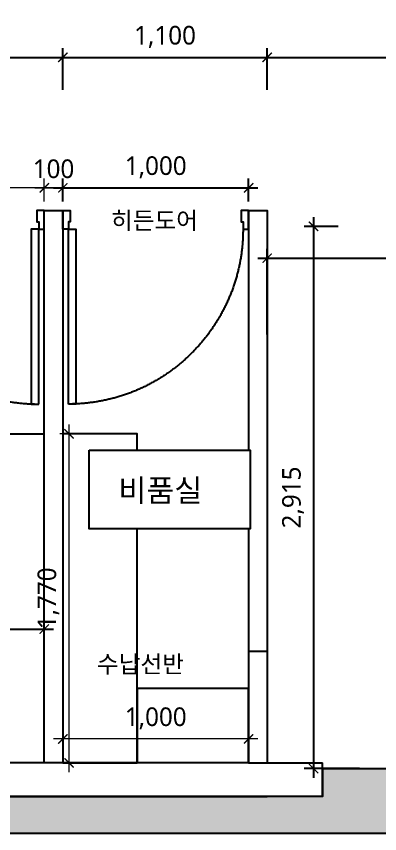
# Model space of a CAD drawing. Header units: metres. Extents: x 11578468 to 47831421, y -58341524 to -14256839.
# Drawn here: x 23786166 to 23788122, y -29036337 to -29031942 of the extents above; entities that cross this region are included whole.
import ezdxf
from ezdxf.enums import TextEntityAlignment as Align

# ---------------------------------------------------------------- set-up
doc = ezdxf.new("R2010")
doc.units = ezdxf.units.M
doc.header["$LTSCALE"] = 50
doc.header["$MEASUREMENT"] = 0
doc.linetypes.add('CENTER2', pattern=[28.575, 19.05, -3.175, 3.175, -3.175])
doc.layers.get('0').update_dxf_attribs({"linetype": 'CONTINUOUS'})
doc.layers.get('DEFPOINTS').update_dxf_attribs({"linetype": 'CONTINUOUS'})
for name, color, linetype in [('0-ELC TEXT', 7, 'CONTINUOUS'), ('3.기호.계단선', 30, 'CONTINUOUS'), ('TEX', 7, 'CONTINUOUS'), ('wall', 3, 'CONTINUOUS'), ('WIN', 4, 'CONTINUOUS'), ('가구', 6, 'CONTINUOUS')]:
    doc.layers.add(name, color=color, linetype=linetype)
for name, color, linetype, lineweight in [('DIM', 7, 'CONTINUOUS', 15), ('ha', 8, 'CONTINUOUS', 5), ('wall2', 3, 'CONTINUOUS', 25)]:
    doc.layers.add(name, color=color, linetype=linetype, lineweight=lineweight)
doc.styles.add('HY 울릉도 L', font='malgun.ttf')
doc.styles.add('JT1', font='malgun.ttf')
doc.styles.add('맑은 고딕', font='malgun.ttf')
doc.dimstyles.new('사본 50', dxfattribs={"dimscale": 50, "dimtxt": 2, "dimasz": 1, "dimexe": 1, "dimexo": 1, "dimgap": 1, "dimtad": 1, "dimdec": 0, "dimrnd": 0.05, "dimdsep": 46, "dimlunit": 6, "dimtxsty": 'HY 울릉도 L', "dimblk": 'ARCHTICK', "dimcen": 2.5, "dimdle": 1, "dimclrd": 133, "dimclre": 133, "dimclrt": 30, "dimadec": 0, "dimazin": 0, "dimtfac": 1, "dimtdec": 0, "dimtix": 1, "dimtmove": 2, "dimatfit": 3, "dimldrblk": 'ARCHTICK', "dimfxl": 1, "dimlwd": -1, "dimlwe": -1, "dimarcsym": 0})

# ---------------------------------------------------------------- blocks, each defined once
blk = doc.blocks.new('sdagdgds')
at = {"layer": 'ha', "transparency": 33554687}
h = blk.add_hatch(color=256, dxfattribs=at)
h.dxf.hatch_style = 1
h.paths.add_polyline_path([(23725502, -29128457), (23728302, -29128457), (23728302, -29132607), (23728502, -29132607), (23728502, -29128257), (23728302, -29128257), (23725302, -29128257), (23725302, -29132557), (23725502, -29132557)])
h.paths.add_polyline_path([(23728502, -29133657), (23728302, -29133657), (23728302, -29133757), (23725502, -29133757), (23725502, -29133657), (23725302, -29133657), (23725302, -29133757), (23724848.0976572, -29133757), (23724752, -29133757), (23724752, -29136507), (23725152, -29136507), (23725152, -29137657), (23725352, -29137657), (23725352, -29137507), (23727752, -29137507), (23727952, -29137507), (23727952, -29137307), (23725352, -29137307), (23725352, -29136507), (23727052, -29136507), (23727052, -29136707), (23727252, -29136707), (23727252, -29136507), (23727252, -29135757), (23727252, -29135707), (23727052, -29135707), (23727052, -29135757), (23727052, -29136307), (23725352, -29136307), (23724952, -29136307), (23724952, -29133957), (23727052, -29133957), (23727052, -29134507), (23727252, -29134507), (23727252, -29133957), (23728502, -29133957)])
h.paths.add_polyline_path([(23727952, -29138607), (23727752, -29138607), (23727752, -29139637), (23725352, -29139637), (23725352, -29139457), (23725152, -29139457), (23725152, -29140057), (23725352, -29140057), (23725352, -29139837), (23727752, -29139837), (23727752, -29139907), (23727952, -29139907), (23727952, -29139837)])
h.paths.add_polyline_path([(23727952, -29141007), (23727752, -29141007), (23727752, -29142007), (23725352, -29142007), (23725352, -29141857), (23725152, -29141857), (23725152, -29144557), (23725652, -29144557), (23725652, -29144657), (23729552, -29144657), (23729552, -29144457), (23725852, -29144457), (23725852, -29144357), (23725352, -29144357), (23725352, -29142207), (23727952, -29142207)])
h.paths.add_polyline_path([(23731552, -29144307), (23730852, -29144307), (23730852, -29144457), (23730732, -29144457), (23730732, -29144657), (23732052, -29144657), (23732052, -29144457), (23731552, -29144457)])
h.paths.add_polyline_path([(23739502, -29144457), (23736702, -29144457), (23736702, -29144307), (23736002, -29144307), (23736002, -29144457), (23733202, -29144457), (23733202, -29144657), (23739502, -29144657)])
h.paths.add_polyline_path([(23745902, -29143307), (23745702, -29143307), (23745702, -29144457), (23744702, -29144457), (23744702, -29144307), (23744002, -29144307), (23744002, -29144457), (23743102, -29144457), (23743102, -29144657), (23745902, -29144657)])
h.paths.add_polyline_path([(23745902, -29133157), (23745702, -29133157), (23745702, -29139657), (23745902, -29139657)])
h.paths.add_polyline_path([(23745902, -29140857), (23745702, -29140857), (23745702, -29142157), (23745902, -29142157)])
h.paths.add_polyline_path([(23744602, -29136307), (23743902, -29136307), (23743902, -29136657), (23744602, -29136657)])
h.paths.add_polyline_path([(23736702, -29136307), (23736002, -29136307), (23736002, -29136657), (23736702, -29136657)])
h.paths.add_polyline_path([(23731602, -29136307), (23730902, -29136307), (23730902, -29136657), (23731602, -29136657)])
h.paths.add_polyline_path([(23745902, -29130707), (23745702, -29130707), (23745702, -29131957), (23745902, -29131957)])
h.paths.add_polyline_path([(23745902, -29128257), (23743802, -29128257), (23743802, -29128457), (23743802, -29128707), (23744502, -29128707), (23744502, -29128457), (23745702, -29128457), (23745702, -29129607), (23745902, -29129607)])
h.paths.add_polyline_path([(23731602, -29128457), (23731602, -29128257), (23730902, -29128257), (23730902, -29130107), (23731102, -29130107), (23731102, -29128707), (23731602, -29128707)])
h.paths.add_polyline_path([(23736702, -29128257), (23736002, -29128257), (23736002, -29128457), (23736002, -29128707), (23736702, -29128707), (23736702, -29128457)])
at = {"layer": 'wall'}
for p, q in [((23736002, -29144457), (23736002, -29144307)), ((23736002, -29144307), (23736702, -29144307)), ((23736002, -29144457), (23733202, -29144457)), ((23739502, -29144657), (23733202, -29144657))]:
    blk.add_line(p, q, dxfattribs=at)
blk = doc.blocks.new('_ArchTick')
at = {"color": 0, "linetype": 'ByBlock', "const_width": 0.15}
blk.add_lwpolyline([(-0.5, -0.5), (0.5, 0.5)], dxfattribs=at)
blk = doc.blocks.new('*D2340')
at = {"layer": 'DEFPOINTS', "color": 0}
for p in [(23787416.2, -29032863.9), (23786416.2, -29032986.6), (23787416.2, -29032986.6)]:
    blk.add_point(p, dxfattribs=at)
at = {"layer": 'wall', "color": 133, "ltscale": 10}
for p, q in [((23786416.2, -29032936.6), (23786416.2, -29032813.9)), ((23787416.2, -29032936.6), (23787416.2, -29032813.9)), ((23786366.2, -29032863.9), (23787466.2, -29032863.9))]:
    blk.add_line(p, q, dxfattribs=at)
at = {"layer": 'wall', "color": 133, "xscale": 50, "yscale": 50, "zscale": 50, "rotation": 180}
blk.add_blockref('_ArchTick', (23786416.2, -29032863.9), dxfattribs=at)
at = {"layer": 'wall', "color": 133, "xscale": 50, "yscale": 50, "zscale": 50}
blk.add_blockref('_ArchTick', (23787416.2, -29032863.9), dxfattribs=at)
at = {"layer": 'wall', "color": 30, "ltscale": 10, "insert": (23786916.2, -29032753.6), "char_height": 100, "attachment_point": 5, "style": 'HY 울릉도 L'}
blk.add_mtext('1,000', dxfattribs=at)
blk = doc.blocks.new('*D2347')
at = {"layer": 'DEFPOINTS', "color": 0}
for p in [(23790034.2, -29033242), (23787516.2, -29033702.8), (23790034.2, -29033702.8)]:
    blk.add_point(p, dxfattribs=at)
at = {"layer": 'wall', "color": 133, "ltscale": 10}
for p, q in [((23787516.2, -29033652.8), (23787516.2, -29033192)), ((23790034.2, -29033652.8), (23790034.2, -29033192)), ((23787466.2, -29033242), (23790084.2, -29033242))]:
    blk.add_line(p, q, dxfattribs=at)
at = {"layer": 'wall', "color": 133, "xscale": 50, "yscale": 50, "zscale": 50, "rotation": 180}
blk.add_blockref('_ArchTick', (23787516.2, -29033242), dxfattribs=at)
at = {"layer": 'wall', "color": 133, "xscale": 50, "yscale": 50, "zscale": 50}
blk.add_blockref('_ArchTick', (23790034.2, -29033242), dxfattribs=at)
at = {"layer": 'wall', "color": 30, "ltscale": 10, "insert": (23788775.2, -29033131.7), "char_height": 100, "attachment_point": 5, "style": 'HY 울릉도 L'}
blk.add_mtext('2,518', dxfattribs=at)
blk = doc.blocks.new('*D2351')
at = {"layer": 'DEFPOINTS', "color": 0}
for p in [(23786416.2, -29032162.6), (23786416.2, -29032386.6), (23784013.7, -29032436.6)]:
    blk.add_point(p, dxfattribs=at)
at = {"layer": 'wall', "color": 133, "ltscale": 10}
for p, q in [((23784013.7, -29032386.6), (23784013.7, -29032112.6)), ((23786416.2, -29032336.6), (23786416.2, -29032112.6)), ((23783963.7, -29032162.6), (23786466.2, -29032162.6))]:
    blk.add_line(p, q, dxfattribs=at)
at = {"layer": 'wall', "color": 133, "xscale": 50, "yscale": 50, "zscale": 50, "rotation": 180}
blk.add_blockref('_ArchTick', (23784013.7, -29032162.6), dxfattribs=at)
at = {"layer": 'wall', "color": 133, "xscale": 50, "yscale": 50, "zscale": 50}
blk.add_blockref('_ArchTick', (23786416.2, -29032162.6), dxfattribs=at)
at = {"layer": 'wall', "color": 30, "ltscale": 10, "insert": (23785215, -29032052.6), "char_height": 100, "attachment_point": 5, "style": 'HY 울릉도 L'}
blk.add_mtext('2,403', dxfattribs=at)
blk = doc.blocks.new('*D2352')
at = {"layer": 'DEFPOINTS', "color": 0}
for p in [(23787516.2, -29032162.6), (23786416.2, -29032386.6), (23787516.2, -29032386.6)]:
    blk.add_point(p, dxfattribs=at)
at = {"layer": 'wall', "color": 133, "ltscale": 10}
for p, q in [((23786416.2, -29032336.6), (23786416.2, -29032112.6)), ((23787516.2, -29032336.6), (23787516.2, -29032112.6)), ((23786366.2, -29032162.6), (23787566.2, -29032162.6))]:
    blk.add_line(p, q, dxfattribs=at)
at = {"layer": 'wall', "color": 133, "xscale": 50, "yscale": 50, "zscale": 50, "rotation": 180}
blk.add_blockref('_ArchTick', (23786416.2, -29032162.6), dxfattribs=at)
at = {"layer": 'wall', "color": 133, "xscale": 50, "yscale": 50, "zscale": 50}
blk.add_blockref('_ArchTick', (23787516.2, -29032162.6), dxfattribs=at)
at = {"layer": 'wall', "color": 30, "ltscale": 10, "insert": (23786966.2, -29032052.3), "char_height": 100, "attachment_point": 5, "style": 'HY 울릉도 L'}
blk.add_mtext('1,100', dxfattribs=at)
blk = doc.blocks.new('*D2364')
at = {"layer": 'DEFPOINTS', "color": 0}
for p in [(23787947.6, -29033071.3), (23787765.8, -29035986.6), (23787947.1, -29035986.6)]:
    blk.add_point(p, dxfattribs=at)
at = {"layer": 'wall', "color": 133, "ltscale": 10}
for p, q in [((23787765.8, -29033021.3), (23787765.8, -29036036.6)), ((23787897.6, -29033071.3), (23787715.8, -29033071.3)), ((23787897.1, -29035986.6), (23787715.8, -29035986.6))]:
    blk.add_line(p, q, dxfattribs=at)
at = {"layer": 'wall', "color": 133, "xscale": 50, "yscale": 50, "zscale": 50}
for p, rotation in [((23787765.8, -29033071.3), 90), ((23787765.8, -29035986.6), 270)]:
    blk.add_blockref('_ArchTick', p, dxfattribs=dict(at, rotation=rotation))
at = {"layer": 'wall', "color": 30, "ltscale": 10, "insert": (23787655.5, -29034529), "char_height": 100, "attachment_point": 5, "rotation": 90, "style": 'HY 울릉도 L'}
blk.add_mtext('2,915', dxfattribs=at)
blk = doc.blocks.new('*D2443')
at = {"layer": 'DEFPOINTS', "color": 0}
for p in [(23794013.7, -29031808.4), (23794013.7, -29032162.6), (23787516.2, -29032236.1)]:
    blk.add_point(p, dxfattribs=at)
at = {"layer": 'wall', "color": 133, "ltscale": 10}
for p, q in [((23794013.7, -29031858.4), (23794013.7, -29032212.6)), ((23787516.2, -29032186.1), (23787516.2, -29032112.6)), ((23787466.2, -29032162.6), (23794063.7, -29032162.6))]:
    blk.add_line(p, q, dxfattribs=at)
at = {"layer": 'wall', "color": 133, "xscale": 50, "yscale": 50, "zscale": 50, "rotation": 180}
blk.add_blockref('_ArchTick', (23787516.2, -29032162.6), dxfattribs=at)
at = {"layer": 'wall', "color": 133, "xscale": 50, "yscale": 50, "zscale": 50}
blk.add_blockref('_ArchTick', (23794013.7, -29032162.6), dxfattribs=at)
at = {"layer": 'wall', "color": 30, "ltscale": 10, "insert": (23790765, -29032052.6), "char_height": 100, "attachment_point": 5, "style": 'HY 울릉도 L'}
blk.add_mtext('6,497', dxfattribs=at)
blk = doc.blocks.new('*U2473')
at = {"layer": 'WIN', "linetype": 'Continuous', "transparency": 33554687}
for points in [[(30, 1140), (30, 200), (70, 200), (70, 1140)], [(0, 200), (0, 100), (40, 100), (40, 160), (30, 160), (30, 200)], [(1000, 200), (1000, 100), (960, 100), (960, 160), (970, 160), (970, 200)]]:
    blk.add_lwpolyline(points, close=True, dxfattribs=at)
at = {"layer": 'WIN', "linetype": 'CENTER2', "ltscale": 20, "transparency": 33554687}
blk.add_arc((30, 200), 940, 0, 90, dxfattribs=at)
blk = doc.blocks.new('*D2474')
at = {"layer": 'DEFPOINTS', "color": 0}
for p in [(23786316.2, -29035236.6), (23786316.2, -29035586.9), (23779163.7, -29035666.9)]:
    blk.add_point(p, dxfattribs=at)
at = {"layer": 'wall', "color": 133, "ltscale": 10}
for p, q in [((23779163.7, -29035616.9), (23779163.7, -29035186.6)), ((23786316.2, -29035536.9), (23786316.2, -29035186.6)), ((23779113.7, -29035236.6), (23786366.2, -29035236.6))]:
    blk.add_line(p, q, dxfattribs=at)
at = {"layer": 'wall', "color": 133, "xscale": 50, "yscale": 50, "zscale": 50, "rotation": 180}
blk.add_blockref('_ArchTick', (23779163.7, -29035236.6), dxfattribs=at)
at = {"layer": 'wall', "color": 133, "xscale": 50, "yscale": 50, "zscale": 50}
blk.add_blockref('_ArchTick', (23786316.2, -29035236.6), dxfattribs=at)
at = {"layer": 'wall', "color": 30, "ltscale": 10, "insert": (23782740, -29035126.3), "char_height": 100, "attachment_point": 5, "style": 'HY 울릉도 L'}
blk.add_mtext('7,153', dxfattribs=at)
blk = doc.blocks.new('*D2485')
at = {"layer": 'DEFPOINTS', "color": 0}
for p in [(23786449.6, -29034186.6), (23786634.7, -29034186.6), (23786634.7, -29035956.6)]:
    blk.add_point(p, dxfattribs=at)
at = {"layer": 'DIM', "color": 133, "ltscale": 10}
for p, q in [((23786449.6, -29036006.6), (23786449.6, -29034136.6)), ((23786584.7, -29034186.6), (23786399.6, -29034186.6)), ((23786584.7, -29035956.6), (23786399.6, -29035956.6))]:
    blk.add_line(p, q, dxfattribs=at)
at = {"layer": 'DIM', "color": 133, "xscale": 50, "yscale": 50, "zscale": 50}
for p, rotation in [((23786449.6, -29034186.6), 90), ((23786449.6, -29035956.6), 270)]:
    blk.add_blockref('_ArchTick', p, dxfattribs=dict(at, rotation=rotation))
at = {"layer": 'DIM', "color": 30, "ltscale": 10, "insert": (23786339.2, -29035071.6), "char_height": 100, "attachment_point": 5, "rotation": 90, "style": 'HY 울릉도 L'}
blk.add_mtext('1,770', dxfattribs=at)
blk = doc.blocks.new('*D2489')
at = {"layer": 'DEFPOINTS', "color": 0}
for p in [(23786416.2, -29032863.9), (23786316.2, -29032986.6), (23786416.2, -29032986.6)]:
    blk.add_point(p, dxfattribs=at)
at = {"layer": 'DIM', "color": 133, "ltscale": 10}
for p, q in [((23786316.2, -29032936.6), (23786316.2, -29032813.9)), ((23786416.2, -29032936.6), (23786416.2, -29032813.9)), ((23786266.2, -29032863.9), (23786466.2, -29032863.9))]:
    blk.add_line(p, q, dxfattribs=at)
at = {"layer": 'DIM', "color": 133, "xscale": 50, "yscale": 50, "zscale": 50}
blk.add_blockref('_ArchTick', (23786316.2, -29032863.9), dxfattribs=at)
at = {"layer": 'DIM', "color": 133, "xscale": 50, "yscale": 50, "zscale": 50, "rotation": 180}
blk.add_blockref('_ArchTick', (23786416.2, -29032863.9), dxfattribs=at)
at = {"layer": 'DIM', "color": 30, "ltscale": 10, "insert": (23786366.2, -29032761.9), "char_height": 100, "attachment_point": 5, "style": 'HY 울릉도 L'}
blk.add_mtext('100', dxfattribs=at)
blk = doc.blocks.new('*D2490')
at = {"layer": 'DEFPOINTS', "color": 0}
for p in [(23785316.2, -29032863.9), (23785316.2, -29032986.6), (23786416.2, -29032986.6)]:
    blk.add_point(p, dxfattribs=at)
at = {"layer": 'DIM', "color": 133, "ltscale": 10}
for p, q in [((23785316.2, -29032936.6), (23785316.2, -29032813.9)), ((23786416.2, -29032936.6), (23786416.2, -29032813.9)), ((23786466.2, -29032863.9), (23785266.2, -29032863.9))]:
    blk.add_line(p, q, dxfattribs=at)
at = {"layer": 'DIM', "color": 133, "xscale": 50, "yscale": 50, "zscale": 50, "rotation": 180}
blk.add_blockref('_ArchTick', (23785316.2, -29032863.9), dxfattribs=at)
at = {"layer": 'DIM', "color": 133, "xscale": 50, "yscale": 50, "zscale": 50}
blk.add_blockref('_ArchTick', (23786416.2, -29032863.9), dxfattribs=at)
at = {"layer": 'DIM', "color": 30, "ltscale": 10, "insert": (23785866.2, -29032753.6), "char_height": 100, "attachment_point": 5, "style": 'HY 울릉도 L'}
blk.add_mtext('1,100', dxfattribs=at)
blk = doc.blocks.new('*D2492')
at = {"layer": 'DEFPOINTS', "color": 0}
for p in [(23786416.2, -29035827.2), (23786416.2, -29035956.6), (23787416.2, -29035954.6)]:
    blk.add_point(p, dxfattribs=at)
at = {"layer": 'DIM', "color": 133, "ltscale": 10}
for p, q in [((23786416.2, -29035906.6), (23786416.2, -29035777.2)), ((23787416.2, -29035904.6), (23787416.2, -29035777.2)), ((23787466.2, -29035827.2), (23786366.2, -29035827.2))]:
    blk.add_line(p, q, dxfattribs=at)
at = {"layer": 'DIM', "color": 133, "xscale": 50, "yscale": 50, "zscale": 50, "rotation": 180}
blk.add_blockref('_ArchTick', (23786416.2, -29035827.2), dxfattribs=at)
at = {"layer": 'DIM', "color": 133, "xscale": 50, "yscale": 50, "zscale": 50}
blk.add_blockref('_ArchTick', (23787416.2, -29035827.2), dxfattribs=at)
at = {"layer": 'DIM', "color": 30, "ltscale": 10, "insert": (23786916.2, -29035716.9), "char_height": 100, "attachment_point": 5, "style": 'HY 울릉도 L'}
blk.add_mtext('1,000', dxfattribs=at)

msp = doc.modelspace()

# ---------------------------------------------------------------- linework, layer by layer
at = {"layer": 'wall', "ltscale": 10}
for p, q in [((23786416.2, -29032986.6), (23786416.2, -29033086.6)), ((23787416.2, -29032986.6), (23787416.2, -29035956.6)), ((23785139.2, -29034186.6), (23786316.2, -29034186.6)), ((23787516.2, -29035356.6), (23787416.2, -29035356.6)), ((23787416.2, -29035956.6), (23787813.7, -29035956.6)), ((23787813.7, -29035986.6), (23787813.7, -29035956.6))]:
    msp.add_line(p, q, dxfattribs=at)
for points in [[(23786316.2, -29032986.6), (23786416.2, -29032986.6)], [(23786316.2, -29032986.6), (23786416.2, -29032986.6), (23786416.2, -29033086.6)], [(23786416.2, -29033086.6), (23786416.2, -29035956.6), (23786316.2, -29035956.6), (23786316.2, -29032986.6)], [(23787416.2, -29032986.6), (23787516.2, -29032986.6), (23787516.2, -29035956.6)], [(23786816.2, -29035956.6), (23783363.7, -29035956.6), (23783363.7, -29036136.6), (23787416.2, -29036136.6)], [(23787416.2, -29035956.8), (23787416.2, -29035956.6), (23786416.2, -29035956.6)], [(23787813.7, -29035986.6), (23787813.7, -29036136.6), (23787516.2, -29036136.6)], [(23787516.2, -29036136.6), (23787416.2, -29036136.6)], [(23787416.2, -29036136.6), (23787516.2, -29036136.6)]]:
    msp.add_lwpolyline(points, dxfattribs=at)
at = {"layer": 'wall2'}
for p, q in [((23786816.2, -29035956.6), (23782513.7, -29035956.6)), ((23787416.2, -29035956.6), (23786816.2, -29035956.6)), ((23788013.7, -29035986.6), (23787813.7, -29035986.6))]:
    msp.add_line(p, q, dxfattribs=at)
at = {"layer": '가구', "ltscale": 10}
for points in [[(23786416.2, -29035956.6), (23786816.2, -29035956.6), (23786816.2, -29034186.6), (23786416.2, -29034186.6)], [(23786816.2, -29035954.6), (23787416.2, -29035954.6), (23787416.2, -29035556.6), (23786816.2, -29035556.6)]]:
    msp.add_lwpolyline(points, close=True, dxfattribs=at)

# ---------------------------------------------------------------- block references
at = {"layer": '3.기호.계단선'}
msp.add_blockref('sdagdgds', (51811.7, 108320.4), dxfattribs=at)
at = {"layer": 'WIN', "linetype": 'Continuous', "rotation": 180}
msp.add_blockref('*U2473', (23786316.2, -29032886.6), dxfattribs=at)
at = {"layer": 'WIN', "linetype": 'Continuous', "xscale": -1, "rotation": 180}
msp.add_blockref('*U2473', (23786416.2, -29032886.6), dxfattribs=at)

# ---------------------------------------------------------------- texts
at = {"layer": '0-ELC TEXT', "style": '맑은 고딕'}
msp.add_text('히든도어', height=93.33, rotation=360, dxfattribs=at).set_placement((23786909.2, -29033039.6), align=Align.MIDDLE_CENTER)
at = {"layer": '0-ELC TEXT', "color": 7, "style": '맑은 고딕'}
msp.add_text('수납선반', height=93.33, rotation=360, dxfattribs=at).set_placement((23786834, -29035424.7), align=Align.MIDDLE_CENTER)

# ---------------------------------------------------------------- dimensions: what is measured, and where the dimension line sits
at = {"layer": 'DIM', "ltscale": 10}
for base, p1, p2, picture, middle in [((23785316.2, -29032863.9), (23786416.2, -29032986.6), (23785316.2, -29032986.6), '*D2490', (23785866.2, -29032753.6)), ((23786416.2, -29032863.9), (23786316.2, -29032986.6), (23786416.2, -29032986.6), '*D2489', (23786366.2, -29032761.9)), ((23786416.2, -29035827.2), (23787416.2, -29035954.6), (23786416.2, -29035956.6), '*D2492', (23786916.2, -29035716.9))]:
    dim = msp.add_linear_dim(base=base, p1=p1, p2=p2, dimstyle='사본 50', dxfattribs=at)
    dim.commit()
    dim.dimension.update_dxf_attribs({"geometry": picture, "text_midpoint": middle})
dim = msp.add_linear_dim(base=(23786449.6, -29034186.6), p1=(23786634.7, -29035956.6), p2=(23786634.7, -29034186.6), angle=90, dimstyle='사본 50', dxfattribs=at)
dim.commit()
dim.dimension.update_dxf_attribs({"geometry": '*D2485', "text_midpoint": (23786339.2, -29035071.6)})
at = {"layer": 'wall', "ltscale": 10}
for base, p1, p2, picture, middle in [((23794013.6762, -29032162.614), (23787516.2241, -29032236.0905), (23794013.6762, -29031808.4452), '*D2443', (23790764.9501, -29032052.5596)), ((23786416.2241, -29032162.614), (23784013.6761, -29032436.65), (23786416.2241, -29032386.65), '*D2351', (23785214.9501, -29032052.5596)), ((23787516.2, -29032162.6), (23786416.2, -29032386.6), (23787516.2, -29032386.6), '*D2352', (23786966.2, -29032052.3)), ((23787416.2, -29032863.9), (23786416.2, -29032986.6), (23787416.2, -29032986.6), '*D2340', (23786916.2, -29032753.6)), ((23790034.2, -29033242), (23787516.2, -29033702.8), (23790034.2, -29033702.8), '*D2347', (23788775.2, -29033131.7)), ((23786316.2241, -29035236.65), (23779163.6762, -29035666.9021), (23786316.2241, -29035586.9021), '*D2474', (23782739.9501, -29035126.3239))]:
    dim = msp.add_linear_dim(base=base, p1=p1, p2=p2, dimstyle='사본 50', dxfattribs=at)
    dim.commit()
    dim.dimension.update_dxf_attribs({"geometry": picture, "text_midpoint": middle})
dim = msp.add_linear_dim(base=(23787765.8, -29035986.6), p1=(23787947.6, -29033071.3), p2=(23787947.1, -29035986.6), angle=90, dimstyle='사본 50', dxfattribs=at)
dim.commit()
dim.dimension.update_dxf_attribs({"geometry": '*D2364', "text_midpoint": (23787655.5, -29034529)})

# ---------------------------------------------------------------- next in the draw order: wipeouts: each hides what was drawn before it
msp.add_wipeout([(23786558.1, -29034273.9), (23787425.1, -29034273.9), (23787425.1, -29034698.4), (23786558.1, -29034698.4)]).dxf.layer = 'wall'

# ---------------------------------------------------------------- next in the draw order: linework, layer by layer
at = {"layer": 'TEX'}
msp.add_lwpolyline([(23786558.1, -29034273.9), (23787425.1, -29034273.9), (23787425.1, -29034698.4), (23786558.1, -29034698.4)], close=True, dxfattribs=at)

# ---------------------------------------------------------------- next in the draw order: texts
at = {"layer": 'TEX', "style": 'JT1'}
msp.add_text('비품실', height=120, dxfattribs=at).set_placement((23786715.2, -29034551.4))

doc.saveas('drawing.dxf')
